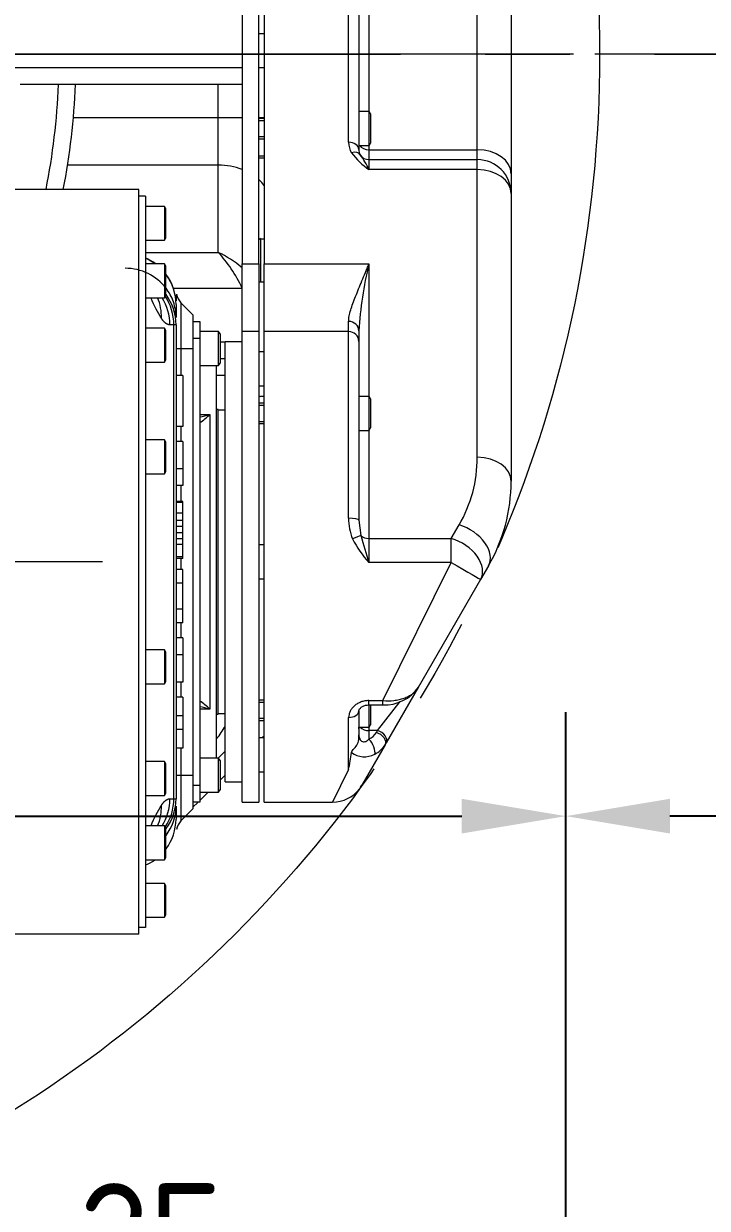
# Model space of a CAD drawing. Header units: millimetres. Extents: x 10462777 to 22643323, y 453826 to 1389191.
# Drawn here: x 11269330.4 to 11269532.4, y 585969.1 to 586319 of the extents above; entities that cross this region are included whole.
import ezdxf

# ---------------------------------------------------------------- set-up
doc = ezdxf.new("R2010")
doc.units = ezdxf.units.MM
doc.header["$LTSCALE"] = 200
doc.header["$MEASUREMENT"] = 0
doc.header["$PDMODE"] = 35
doc.header["$PDSIZE"] = -5
doc.linetypes.add('CENTER', pattern=[2, 1.25, -0.25, 0.25, -0.25])
doc.linetypes.add('CENTER2', pattern=[1.125, 0.75, -0.125, 0.125, -0.125])
doc.layers.get('DEFPOINTS').update_dxf_attribs({"linetype": 'CONTINUOUS'})
doc.layers.add('1', color=1, linetype='CENTER')
doc.layers.add('DV1_DEFAULT', color=7, linetype='CONTINUOUS')
doc.layers.add('LAYOUT', color=8, linetype='CONTINUOUS', lineweight=25)
doc.styles.add('iso-1', font='isocp.shx')
doc.styles.get("Standard").update_dxf_attribs({"font": 'SYMBOL'})
doc.dimstyles.get("Standard").update_dxf_attribs({"dimtxt": 1, "dimasz": 0.18, "dimexe": 0.18, "dimexo": 0.0625, "dimgap": 0.5, "dimtad": 1, "dimzin": 0, "dimdsep": 46, "dimtxsty": 'Standard', "dimcen": 0.09, "dimadec": 0, "dimazin": 0, "dimtfac": 1, "dimtofl": 0, "dimtmove": 2, "dimatfit": 3, "dimfxl": 1, "dimtolj": 1, "dimtzin": 0, "dimarcsym": 0})

# ---------------------------------------------------------------- blocks, each defined once
blk = doc.blocks.new('*D404')
at = {"layer": '1', "color": 152, "linetype": 'Continuous', "lineweight": -2, "transparency": 16777216}
for p, q in [((11268255.86, 585719.6), (11268255.86, 586115.66)), ((11269490.57, 585081.9), (11269490.57, 586115.66))]:
    blk.add_line(p, q, dxfattribs=at)
at = {"layer": '1', "color": 27, "linetype": 'Continuous', "lineweight": -2, "transparency": 16777216}
blk.add_line((11268286.6, 586084.92), (11269459.82, 586084.92), dxfattribs=at)
at = {"layer": '1', "color": 27, "linetype": 'Continuous', "transparency": 16777216}
for points in [[(11268286.6, 586090.04), (11268286.6, 586079.79), (11268255.86, 586084.92)], [(11269459.82, 586090.04), (11269459.82, 586079.79), (11269490.57, 586084.92)]]:
    blk.add_solid(points, dxfattribs=at)
at = {"layer": 'DEFPOINTS', "color": 0, "linetype": 'Continuous', "transparency": 16777216}
for p in [(11269490.57, 586084.92), (11268255.86, 585704.23), (11269490.57, 585066.53)]:
    blk.add_point(p, dxfattribs=at)
at = {"layer": '1', "color": 23, "linetype": 'Continuous', "lineweight": -3, "transparency": 16777216, "insert": (11268873.21, 586118.81), "char_height": 33.894, "attachment_point": 5, "style": 'iso-1'}
blk.add_mtext('\\A1;\\C23;1275', dxfattribs=at)
blk = doc.blocks.new('*D409')
at = {"layer": '1', "color": 152, "linetype": 'Continuous', "lineweight": -2, "transparency": 16777216}
for p, q in [((11269466.36, 585719.6), (11269466.36, 585956.41)), ((11269490.57, 585081.9), (11269490.57, 585956.41))]:
    blk.add_line(p, q, dxfattribs=at)
at = {"layer": '1', "color": 27, "linetype": 'Continuous', "lineweight": -2, "transparency": 16777216}
for p, q in [((11269435.61, 585925.66), (11269331.42, 585925.66)), ((11269490.57, 585925.66), (11269466.36, 585925.66)), ((11269521.32, 585925.66), (11269552.06, 585925.66))]:
    blk.add_line(p, q, dxfattribs=at)
at = {"layer": '1', "color": 27, "linetype": 'Continuous', "transparency": 16777216}
for points in [[(11269435.61, 585930.79), (11269435.61, 585920.54), (11269466.36, 585925.66)], [(11269521.32, 585930.79), (11269521.32, 585920.54), (11269490.57, 585925.66)]]:
    blk.add_solid(points, dxfattribs=at)
at = {"layer": 'DEFPOINTS', "color": 0, "linetype": 'Continuous', "transparency": 16777216}
for p in [(11269490.57, 585925.66), (11269466.36, 585704.23), (11269490.57, 585066.53)]:
    blk.add_point(p, dxfattribs=at)
at = {"layer": '1', "color": 23, "linetype": 'Continuous', "lineweight": -3, "transparency": 16777216, "insert": (11269368.14, 585959.56), "char_height": 33.894, "attachment_point": 5, "style": 'iso-1'}
blk.add_mtext('\\A1;\\C23;25', dxfattribs=at)
blk = doc.blocks.new('*D410')
at = {"layer": '1', "color": 152, "linetype": 'Continuous', "lineweight": -2, "transparency": 16777216}
for p, q in [((11269490.57, 585081.9), (11269490.57, 586115.66)), ((11269853.72, 585719.6), (11269853.72, 586115.66))]:
    blk.add_line(p, q, dxfattribs=at)
at = {"layer": '1', "color": 27, "linetype": 'Continuous', "lineweight": -2, "transparency": 16777216}
blk.add_line((11269822.97, 586084.92), (11269521.32, 586084.92), dxfattribs=at)
at = {"layer": '1', "color": 27, "linetype": 'Continuous', "transparency": 16777216}
for points in [[(11269521.32, 586090.04), (11269521.32, 586079.79), (11269490.57, 586084.92)], [(11269822.97, 586090.04), (11269822.97, 586079.79), (11269853.72, 586084.92)]]:
    blk.add_solid(points, dxfattribs=at)
at = {"layer": 'DEFPOINTS', "color": 0, "linetype": 'Continuous', "transparency": 16777216}
for p in [(11269490.57, 586084.92), (11269853.72, 585704.23), (11269490.57, 585066.53)]:
    blk.add_point(p, dxfattribs=at)
at = {"layer": '1', "color": 23, "linetype": 'Continuous', "lineweight": -3, "transparency": 16777216, "insert": (11269672.14, 586118.81), "char_height": 33.894, "attachment_point": 5, "style": 'iso-1'}
blk.add_mtext('\\A1;\\C23;375', dxfattribs=at)
blk = doc.blocks.new('r710ic')
at = {"layer": 'DV1_DEFAULT', "color": 1, "linetype": 'CENTER2', "lineweight": 0}
for p, q in [((272041.37, 102141.44), (272041.37, 106426.45)), ((272041.37, 106323.81), (272041.37, 102038.81))]:
    blk.add_line(p, q, dxfattribs=at)
at = {"layer": 'DV1_DEFAULT', "color": 7, "linetype": 'CENTER2', "lineweight": 0}
for p, q in [((272041.37, 104592.6), (272041.37, 103886.38)), ((272191.37, 104453.37), (272191.37, 104059.93))]:
    blk.add_line(p, q, dxfattribs=at)
at = {"layer": 'DV1_DEFAULT', "color": 7, "linetype": 'Continuous', "lineweight": 0}
for p, q in [((272017.53, 104574.13), (272076.72, 104574.13)), ((272076.72, 104574.13), (272082.57, 104574.13)), ((272082.57, 104574.13), (272167.56, 104574.13)), ((272192.56, 104567.43), (272196.56, 104565.12)), ((272196.56, 104565.12), (272228.47, 104546.7)), ((272069.65, 104564.13), (272010.45, 104564.13)), ((272072.57, 104564.13), (272069.65, 104564.13)), ((272069.65, 104532.13), (272069.65, 104564.13)), ((272075.5, 104564.13), (272072.57, 104564.13)), ((272072.57, 104532.13), (272072.57, 104564.13)), ((272160.49, 104564.13), (272075.5, 104564.13)), ((272075.5, 104564.13), (272075.5, 104532.13)), ((272184.49, 104556.46), (272180.49, 104558.77)), ((272191.59, 104556.46), (272184.49, 104556.46)), ((272184.49, 104532.13), (272184.49, 104556.46)), ((272232.36, 104536.24), (272191.59, 104556.46)), ((272191.59, 104556.46), (272191.59, 104532.13)), ((272228.28, 104546.81), (272244.84, 104537.25)), ((272228.6, 104546.62), (272228.47, 104546.7)), ((272241.22, 104534.65), (272232.63, 104541.36)), ((272244.84, 104537.25), (272245.41, 104536.92)), ((272232.36, 104532.13), (272232.36, 104536.24)), ((272233.63, 104536.24), (272232.36, 104536.24)), ((272233.63, 104532.13), (272233.63, 104536.24)), ((272241.79, 104534.32), (272241.22, 104534.65)), ((272241.22, 104534.65), (272241.22, 104532.13)), ((272245.41, 104536.92), (272257.37, 104530.02)), ((271979.8, 104532.13), (272058.38, 104532.13)), ((272059.07, 104532.63), (272058.38, 104532.23)), ((272058.38, 104532.23), (272058.38, 104529.13)), ((272068.38, 104532.23), (272058.38, 104532.23)), ((272059.07, 104532.63), (272067.69, 104532.63)), ((272068.38, 104532.23), (272067.69, 104532.63)), ((272068.38, 104529.13), (272068.38, 104532.23)), ((272068.38, 104532.13), (272069.65, 104532.13)), ((272069.65, 104532.13), (272072.57, 104532.13)), ((272072.57, 104532.13), (272075.5, 104532.13)), ((272103.33, 104532.13), (272142.53, 104532.13)), ((272103.33, 104501.13), (272103.33, 104532.13)), ((272143.22, 104532.63), (272142.53, 104532.23)), ((272142.53, 104532.23), (272142.53, 104529.13)), ((272152.53, 104532.23), (272142.53, 104532.23)), ((272143.22, 104532.63), (272151.83, 104532.63)), ((272152.53, 104532.23), (272151.83, 104532.63)), ((272152.53, 104529.13), (272152.53, 104532.23)), ((272152.53, 104532.13), (272184.49, 104532.13)), ((272184.49, 104532.13), (272191.59, 104532.13)), ((272233.63, 104532.13), (272232.36, 104532.13)), ((272233.63, 104532.63), (272239.52, 104532.63)), ((272240.21, 104532.23), (272233.63, 104532.23)), ((272240.21, 104532.23), (272239.52, 104532.63)), ((272240.21, 104529.13), (272240.21, 104532.23)), ((272240.21, 104532.13), (272241.22, 104532.13)), ((272241.22, 104532.13), (272243.78, 104532.13)), ((271984.97, 104529.13), (272069.57, 104529.13)), ((272123.12, 104529.13), (272126.25, 104529.13)), ((272126.25, 104529.13), (272179.05, 104529.13)), ((272179.05, 104529.13), (272183.62, 104529.71)), ((272235.4, 104529.13), (272242.51, 104529.13)), ((272240.71, 104529.13), (272240.21, 104529.13)), ((272242.51, 104529.13), (272242.57, 104529.13)), ((272067.45, 104526.13), (271982.85, 104526.13)), ((272123.38, 104526.13), (272120.36, 104526.13)), ((272178.5, 104526.13), (272123.38, 104526.13)), ((272123.38, 104526.13), (272123.38, 104501.13)), ((272252.74, 104526.13), (272237.35, 104526.13)), ((272252.74, 104526.13), (272262.37, 104521.35)), ((272262.37, 104501.13), (272262.37, 104521.35)), ((271982.85, 104501.13), (272103.33, 104501.13)), ((272103.33, 104499.63), (271982.85, 104499.63)), ((272035.37, 104501.13), (272035.37, 104499.63)), ((272045.37, 104499.63), (272045.37, 104501.13)), ((272060.08, 104499.63), (272060.08, 104501.13)), ((272060.38, 104501.13), (272060.38, 104499.63)), ((272061, 104499.63), (272061, 104501.13)), ((272065.77, 104499.63), (272065.77, 104501.13)), ((272066.38, 104499.63), (272066.38, 104501.13)), ((272071.42, 104499.63), (272071.42, 104501.13)), ((272072.04, 104499.63), (272072.04, 104501.13)), ((272095.91, 104500.13), (272095.91, 104501.13)), ((272095.91, 104500.13), (272108.64, 104500.13)), ((272123.38, 104501.13), (272103.33, 104501.13)), ((272103.33, 104499.63), (272123.38, 104499.63)), ((272103.33, 104494.63), (272103.33, 104499.63)), ((272108.64, 104500.13), (272108.64, 104501.13)), ((272262.37, 104501.13), (272123.38, 104501.13)), ((272123.38, 104499.63), (272123.38, 104494.63)), ((272123.38, 104499.63), (272262.37, 104499.63)), ((272129.37, 104501.13), (272129.37, 104499.63)), ((272139.37, 104499.63), (272139.37, 104501.13)), ((272142.58, 104501.13), (272142.58, 104500.13)), ((272144.53, 104501.13), (272144.53, 104499.63)), ((272145.14, 104499.63), (272145.14, 104501.13)), ((272149.91, 104499.63), (272149.91, 104501.13)), ((272150.53, 104499.63), (272150.53, 104501.13)), ((272186.37, 104501.13), (272186.37, 104499.63)), ((272196.37, 104499.63), (272196.37, 104501.13)), ((272232.21, 104501.13), (272232.21, 104499.63)), ((272232.82, 104499.63), (272232.82, 104501.13)), ((272237.59, 104499.63), (272237.59, 104501.13)), ((272238.21, 104499.63), (272238.21, 104501.13)), ((272242.87, 104501.13), (272243.37, 104500.63)), ((272243.37, 104501.13), (272243.37, 104499.63)), ((272253.37, 104499.63), (272253.37, 104501.13)), ((272262.37, 104494.63), (272262.37, 104499.63)), ((271982.85, 104494.63), (272103.33, 104494.63)), ((272045.37, 104424.13), (272045.37, 104494.63)), ((272050.37, 104494.63), (272050.37, 104429.13)), ((272060.08, 104487.63), (272060.08, 104494.63)), ((272123.38, 104494.63), (272103.33, 104494.63)), ((272110.58, 104494.63), (272110.58, 104474.3)), ((272262.37, 104494.63), (272123.38, 104494.63)), ((272126.37, 104494.63), (272126.37, 104489.63)), ((272256.37, 104489.63), (272256.37, 104494.63)), ((272124.06, 104488.13), (272123.37, 104487.73)), ((272124.06, 104488.13), (272132.68, 104488.13)), ((272126.37, 104488.13), (272126.37, 104489.63)), ((272256.37, 104489.63), (272126.37, 104489.63)), ((272131.37, 104489.63), (272131.37, 104488.13)), ((272133.37, 104487.73), (272132.68, 104488.13)), ((272136.37, 104489.63), (272136.37, 104487.13)), ((272146.57, 104489.63), (272146.57, 104487.63)), ((272236.17, 104487.63), (272236.17, 104489.63)), ((272249.37, 104487.56), (272247.3, 104489.63)), ((272250.06, 104488.13), (272249.37, 104487.73)), ((272250.06, 104488.13), (272258.68, 104488.13)), ((272254.37, 104489.63), (272255.87, 104488.13)), ((272259.37, 104487.73), (272258.68, 104488.13)), ((272060.08, 104487.63), (272050.37, 104487.63)), ((272074.23, 104487.63), (272060.08, 104487.63)), ((272060.08, 104444.8), (272060.08, 104487.63)), ((272099.97, 104487.63), (272074.23, 104487.63)), ((272074.23, 104487.63), (272074.23, 104443.08)), ((272099.97, 104466.13), (272099.97, 104487.63)), ((272123.37, 104487.73), (272123.37, 104482.13)), ((272133.37, 104487.73), (272123.37, 104487.73)), ((272133.37, 104482.13), (272133.37, 104487.73)), ((272249.37, 104487.13), (272133.37, 104487.13)), ((272236.37, 104487.63), (272146.37, 104487.63)), ((272146.37, 104487.63), (272146.37, 104487.13)), ((272147.82, 104482.13), (272147.82, 104485.13)), ((272147.82, 104485.13), (272234.91, 104485.13)), ((272234.91, 104485.13), (272234.91, 104482.13)), ((272236.37, 104487.13), (272236.37, 104487.63)), ((272249.37, 104487.73), (272249.37, 104482.13)), ((272259.37, 104487.73), (272249.37, 104487.73)), ((272259.37, 104482.13), (272259.37, 104487.73)), ((272259.37, 104484.63), (272261.87, 104482.13)), ((272120.37, 104480.13), (272120.37, 104482.13)), ((272120.37, 104482.13), (272125.37, 104482.13)), ((272125.37, 104482.13), (272125.37, 104480.13)), ((272125.37, 104482.13), (272257.37, 104482.13)), ((272257.37, 104480.13), (272257.37, 104482.13)), ((272257.37, 104482.13), (272262.37, 104482.13)), ((272262.37, 104482.13), (272262.37, 104480.13)), ((272262.37, 104481.63), (272263.87, 104480.13)), ((272114.83, 104476.59), (272118.37, 104480.13)), ((272118.37, 104480.13), (272128.37, 104480.13)), ((272128.37, 104476.59), (272128.37, 104480.13)), ((272128.37, 104480.13), (272254.37, 104480.13)), ((272254.37, 104476.59), (272254.37, 104480.13)), ((272254.37, 104480.13), (272264.37, 104480.13)), ((272267.9, 104476.59), (272264.37, 104480.13)), ((272114.83, 104476.59), (272128.37, 104476.59)), ((272115.37, 104475.13), (272119.15, 104475.13)), ((272121.37, 104475.13), (272121.37, 104474.5)), ((272121.37, 104475.13), (272261.37, 104475.13)), ((272121.37, 104474.5), (272121.37, 104473.33)), ((272261.37, 104474.5), (272121.37, 104474.5)), ((272128.37, 104475.13), (272128.37, 104476.59)), ((272128.37, 104476.59), (272136.37, 104476.59)), ((272136.37, 104477.13), (272136.37, 104475.13)), ((272136.37, 104477.13), (272151.37, 104477.13)), ((272151.37, 104477.13), (272151.37, 104475.13)), ((272151.37, 104476.59), (272155.87, 104476.59)), ((272155.87, 104477.13), (272155.87, 104475.13)), ((272155.87, 104477.13), (272163.87, 104477.13)), ((272163.87, 104477.13), (272163.87, 104475.13)), ((272163.87, 104477.13), (272168.87, 104477.13)), ((272168.87, 104477.13), (272168.87, 104475.13)), ((272168.87, 104476.59), (272173.57, 104476.59)), ((272173.57, 104477.13), (272173.57, 104475.13)), ((272173.82, 104477.13), (272173.57, 104477.13)), ((272173.82, 104477.13), (272173.82, 104475.13)), ((272173.84, 104477.13), (272173.82, 104477.13)), ((272173.84, 104477.13), (272173.84, 104475.13)), ((272177.02, 104477.13), (272173.84, 104477.13)), ((272177.02, 104477.13), (272177.02, 104475.13)), ((272179.16, 104477.13), (272177.02, 104477.13)), ((272179.16, 104477.13), (272179.16, 104475.13)), ((272180.98, 104477.13), (272179.16, 104477.13)), ((272180.98, 104477.13), (272180.98, 104475.13)), ((272182.81, 104477.13), (272180.98, 104477.13)), ((272182.81, 104477.13), (272182.81, 104475.13)), ((272184.62, 104477.13), (272182.81, 104477.13)), ((272184.62, 104477.13), (272184.62, 104475.13)), ((272186.3, 104477.13), (272184.62, 104477.13)), ((272186.3, 104477.13), (272186.3, 104475.13)), ((272189.9, 104477.13), (272186.3, 104477.13)), ((272189.9, 104477.13), (272189.9, 104475.13)), ((272189.92, 104477.13), (272189.9, 104477.13)), ((272189.92, 104477.13), (272189.92, 104475.13)), ((272190.35, 104477.13), (272189.92, 104477.13)), ((272190.35, 104477.13), (272190.35, 104475.13)), ((272190.37, 104477.13), (272190.35, 104477.13)), ((272190.37, 104477.13), (272190.37, 104475.13)), ((272190.37, 104476.59), (272193.62, 104476.59)), ((272197.67, 104477.13), (272193.62, 104477.13)), ((272193.62, 104477.13), (272193.62, 104475.13)), ((272197.67, 104477.13), (272197.67, 104475.13)), ((272197.67, 104477.13), (272197.67, 104475.13)), ((272205.32, 104477.13), (272197.67, 104477.13)), ((272205.32, 104477.13), (272205.32, 104475.13)), ((272209.37, 104477.13), (272205.32, 104477.13)), ((272205.32, 104477.13), (272205.32, 104475.13)), ((272209.37, 104477.13), (272209.37, 104475.13)), ((272209.37, 104476.59), (272213.87, 104476.59)), ((272213.87, 104477.13), (272213.87, 104475.13)), ((272213.87, 104477.13), (272218.87, 104477.13)), ((272218.87, 104477.13), (272226.87, 104477.13)), ((272218.87, 104477.13), (272218.87, 104475.13)), ((272226.87, 104477.13), (272226.87, 104475.13)), ((272226.87, 104476.59), (272231.37, 104476.59)), ((272231.37, 104477.13), (272231.37, 104475.13)), ((272231.37, 104477.13), (272236.87, 104477.13)), ((272236.87, 104477.13), (272236.87, 104475.13)), ((272236.87, 104477.13), (272240.87, 104477.13)), ((272240.87, 104477.13), (272240.87, 104475.13)), ((272240.87, 104477.13), (272246.37, 104477.13)), ((272246.37, 104477.13), (272246.37, 104475.13)), ((272246.37, 104476.59), (272254.37, 104476.59)), ((272254.37, 104475.13), (272254.37, 104476.59)), ((272254.37, 104476.59), (272267.9, 104476.59)), ((272261.37, 104474.5), (272261.37, 104475.13)), ((272261.37, 104473.33), (272261.37, 104474.5)), ((272261.9, 104475.03), (272261.8, 104475.13)), ((272263.58, 104475.13), (272267.37, 104475.13)), ((272087.06, 104472.13), (272086.37, 104471.73)), ((272086.37, 104471.73), (272096.37, 104471.73)), ((272086.37, 104471.73), (272086.37, 104466.13)), ((272095.68, 104472.13), (272087.06, 104472.13)), ((272096.37, 104471.73), (272095.68, 104472.13)), ((272096.37, 104466.13), (272096.37, 104471.73)), ((272104.06, 104472.13), (272103.37, 104471.73)), ((272103.37, 104471.73), (272103.37, 104466.13)), ((272103.37, 104471.73), (272113.37, 104471.73)), ((272112.68, 104472.13), (272104.06, 104472.13)), ((272113.37, 104471.73), (272112.68, 104472.13)), ((272113.37, 104466.13), (272113.37, 104471.73)), ((272123.06, 104472.13), (272122.37, 104471.73)), ((272122.37, 104471.73), (272122.37, 104466.13)), ((272122.37, 104471.73), (272132.37, 104471.73)), ((272131.68, 104472.13), (272123.06, 104472.13)), ((272132.37, 104471.73), (272131.68, 104472.13)), ((272132.37, 104466.13), (272132.37, 104471.73)), ((272156.06, 104472.13), (272155.37, 104471.73)), ((272155.37, 104471.73), (272155.37, 104466.13)), ((272155.37, 104471.73), (272165.37, 104471.73)), ((272164.68, 104472.13), (272156.06, 104472.13)), ((272165.37, 104471.73), (272164.68, 104472.13)), ((272165.37, 104466.13), (272165.37, 104471.73)), ((272218.06, 104472.13), (272217.37, 104471.73)), ((272217.37, 104471.73), (272227.37, 104471.73)), ((272217.37, 104471.73), (272217.37, 104466.13)), ((272226.68, 104472.13), (272218.06, 104472.13)), ((272227.37, 104471.73), (272226.68, 104472.13)), ((272227.37, 104466.13), (272227.37, 104471.73)), ((272251.06, 104472.13), (272250.37, 104471.73)), ((272250.37, 104471.73), (272250.37, 104466.13)), ((272250.37, 104471.73), (272260.37, 104471.73)), ((272259.68, 104472.13), (272251.06, 104472.13)), ((272260.37, 104471.73), (272259.68, 104472.13)), ((272260.37, 104466.13), (272260.37, 104471.73)), ((272270.06, 104472.13), (272269.37, 104471.73)), ((272269.37, 104471.73), (272269.37, 104466.13)), ((272269.37, 104471.73), (272279.37, 104471.73)), ((272278.68, 104472.13), (272270.06, 104472.13)), ((272279.37, 104471.73), (272278.68, 104472.13)), ((272279.37, 104466.13), (272279.37, 104471.73)), ((272287.06, 104472.13), (272286.37, 104471.73)), ((272286.37, 104471.73), (272286.37, 104466.13)), ((272286.37, 104471.73), (272296.37, 104471.73)), ((272295.68, 104472.13), (272287.06, 104472.13)), ((272296.37, 104471.73), (272295.68, 104472.13)), ((272296.37, 104466.13), (272296.37, 104471.73)), ((272301.37, 104464.13), (272081.37, 104464.13)), ((272081.37, 104464.13), (272081.37, 104382.93)), ((272083.37, 104466.13), (272083.37, 104464.13)), ((272083.37, 104466.13), (272299.37, 104466.13)), ((272299.37, 104466.13), (272299.37, 104464.13)), ((272301.37, 104464.13), (272301.37, 104382.93))]:
    blk.add_line(p, q, dxfattribs=at)
at = {"layer": 'DV1_DEFAULT', "color": 3, "linetype": 'CENTER2', "lineweight": 0}
blk.add_circle((272041.37, 104232.63), 367.64, dxfattribs=at)
at = {"layer": 'DV1_DEFAULT', "color": 7, "linetype": 'Continuous', "lineweight": 0}
for centre, radius, start, end in [((272082.57, 104564.13), 10, 90, 180), ((272167.56, 104524.13), 50, 60, 90), ((272160.49, 104524.13), 40, 60, 90), ((272221.81, 104536.91), 11.81, 356.736, 56.318), ((272239.03, 104529.82), 5.28, 25.952, 58.5341), ((272241.56, 104530.68), 7.33, 25.4274, 58.3545), ((272242.42, 104530.76), 6.53, 324.4292, 28.022), ((272058.48, 104543.58), 20.51, 306.0501, 326.0749), ((272086.1, 104509.04), 25.4, 114.6601, 126.1292), ((272069.57, 104532.13), 3, 301.1146, 0), ((272130.26, 104642.94), 114.04, 256.3449, 266.4132), ((272116.8, 104763.93), 243.57, 285.9206, 287.8806), ((272170.35, 104555.35), 31.47, 296.8805, 312.4363), ((272252.37, 104521.36), 10, 55.9672, 60), ((272252.37, 104521.36), 10, 55.9673, 60), ((272067.45, 104532.13), 6, 270, 301.1146), ((272069.57, 104532.13), 3, 270, 301.1146), ((272178.79, 104541.16), 15.04, 268.8951, 292.6409), ((272174.88, 104072.6), 460.16, 80.2579, 80.891), ((272252.37, 104521.35), 10, 0.013, 53.063), ((272231.37, 104472.63), 19, 49.7434, 63.4746), ((272134.03, 104471.42), 19.44, 33.4703, 44.8286), ((272110.71, 104474.24), 38.67, 11.7682, 16.3499), ((272248.7, 104471.42), 19.44, 135.1714, 146.5297), ((272272.02, 104474.24), 38.67, 163.6501, 168.2316), ((272115.37, 104460.13), 15, 90, 126.3368), ((272115.45, 104460.22), 14.91, 90.3169, 126.2939), ((272111.3, 104480.13), 5, 281.7448, 315), ((272115.86, 104534.1), 58.98, 266.5523, 268.4543), ((272121.37, 104460.13), 15, 90, 126.5362), ((272261.37, 104460.13), 15, 54.0239, 90), ((272267.27, 104460.21), 14.92, 53.5112, 89.6407), ((272271.44, 104480.13), 5, 225, 258.2552), ((272115.37, 104460.13), 15, 143.9235, 156.0742), ((272115.45, 104460.22), 14.91, 144.7891, 156.3568), ((272267.27, 104460.21), 14.92, 23.7526, 35.134), ((272041.37, 104232.63), 213, 79.176, 87.5783), ((272041.37, 104232.63), 208, 78.9125, 87.5201)]:
    blk.add_arc(centre, radius, start, end, dxfattribs=at)
for centre, major_axis, ratio, start_param, end_param in [((272076.72, 104564.13), (0, 10), 0.707107, 0, 1.570796), ((272082.57, 104564.13), (0, 10), 0.707107, 0, 1.570796), ((272167.56, 104564.13), (0, 10), 0.707107, 0, 1.570796), ((272187.56, 104558.77), (5, 8.66), 0.654654, 0, 1.932163), ((272191.56, 104556.46), (5, 8.66), 0.654654, 0, 1.932163), ((272191.56, 104556.46), (5, 8.66), 0.002677, 4.713934, 6.283185), ((272243.34, 104534.65), (-1.5, -2.6), 0.654654, 3.141593, 5.073756), ((272243.91, 104534.32), (-1.5, -2.6), 0.654654, 3.141593, 5.073756), ((272245.9, 104532.13), (-2.66, -1.4), 0.421896, 3.499226, 5.388653), ((272067.52, 104532.13), (0, 3), 0.707107, 3.557917, 4.712389), ((272182.36, 104532.13), (0, 3), 0.707107, 3.772753, 4.712389), ((272239.1, 104532.13), (0, -3), 0.707107, 0.551176, 1.570796), ((272069.57, 104526.13), (0, 3), 0.707107, 0, 1.570796), ((272072.67, 104526.99), (-1.55, 2.57), 0.65035, 0, 1.196736), ((272123.12, 104526.13), (0, -3), 0.919953, 3.141593, 4.712389), ((272126.25, 104526.13), (0, -3), 0.95763, 3.141593, 4.712389), ((272179.05, 104526.13), (0, -3), 0.1812, 3.141593, 4.712389), ((272184.87, 104527.28), (-1.27, 2.72), 0.086679, 0.432154, 1.530323), ((272235.4, 104526.13), (0, -3), 0.647598, 1.570796, 3.141593), ((272084.83, 104487.63), (0, -15), 0.707107, 3.592619, 3.785094), ((272096.26, 104500.13), (0, -0.5), 0.707107, 4.712389, 6.283185), ((272108.99, 104500.13), (0, -0.5), 0.707107, 4.712389, 6.283185), ((272142.22, 104500.13), (0, 0.5), 0.707107, 3.141593, 4.712389), ((272084.83, 104487.63), (0, -15), 0.707107, 4.226871, 4.712389), ((272110.58, 104487.63), (14.67, 8.38), 0.371366, 1.361684, 2.147082), ((272110.58, 104487.63), (-10.45, -13.97), 0.522795, 4.599581, 5.085099), ((272121.37, 104459.69), (15, 0), 0.987441, 1.570796, 2.173527), ((272261.37, 104459.69), (-15, 0), 0.987441, 4.118632, 4.712389), ((272263.58, 104460.13), (0, 15), 0.965926, 5.645508, 6.283185), ((272119.15, 104460.13), (0, 15), 0.965926, 0.637678, 1.570796), ((272119.43, 104456), (8.09, -12.63), 0.958662, 2.552946, 2.983765), ((272121.37, 104458.52), (15, 0), 0.987441, 1.570796, 2.134252), ((272261.37, 104458.52), (-15, 0), 0.987441, 4.148934, 4.712389), ((272263.31, 104456), (-8.09, -12.63), 0.958662, 3.29942, 3.730239)]:
    blk.add_ellipse(centre, major_axis=major_axis, ratio=ratio, start_param=start_param, end_param=end_param, dxfattribs=at)
at = {"layer": 'DV1_DEFAULT', "color": 7, "linetype": 'CENTER2', "lineweight": 0}
blk.add_ellipse((272119.15, 104460.13), major_axis=(0, 15), ratio=0.965926, start_param=0, end_param=0.637678, dxfattribs=at)
at = {"layer": 'DV1_DEFAULT', "color": 7, "linetype": 'Continuous', "lineweight": 0}
for points, degree, knots in [([(272232.36, 104536.24), (272232.46, 104537.35), (272232.45, 104538.44), (272232.29, 104539.77), (272232.25, 104540.03), (272232.16, 104540.55), (272232.11, 104540.8), (272231.94, 104541.55), (272231.8, 104542.03), (272231.47, 104542.95), (272231.28, 104543.39), (272230.85, 104544.21), (272230.62, 104544.59), (272230.24, 104545.12), (272230.1, 104545.28), (272229.83, 104545.6), (272229.69, 104545.75), (272229.24, 104546.17), (272228.93, 104546.42), (272228.6, 104546.62)], 3, [0, 0, 0, 0, 0.25, 0.25, 0.3125, 0.3125, 0.375, 0.375, 0.5, 0.5, 0.625, 0.625, 0.75, 0.75, 0.8125, 0.8125, 0.875, 0.875, 1, 1, 1, 1]), ([(272120.36, 104526.13), (272119.85, 104526.13), (272119.31, 104526.19), (272118.17, 104526.41), (272117.58, 104526.56), (272116.34, 104526.93), (272115.7, 104527.15), (272114.36, 104527.64), (272113.66, 104527.9), (272111.52, 104528.76), (272110.01, 104529.39), (272107.61, 104530.39), (272106.78, 104530.73), (272105.52, 104531.25), (272105.09, 104531.43), (272104.44, 104531.69), (272104.22, 104531.78), (272103.78, 104531.95), (272103.56, 104532.04), (272103.33, 104532.13)], 3, [0, 0, 0, 0, 0.125, 0.125, 0.25, 0.25, 0.375, 0.375, 0.5, 0.5, 0.75, 0.75, 0.875, 0.875, 0.9375, 0.9375, 0.96875, 0.96875, 1, 1, 1, 1]), ([(272232.36, 104532.13), (272232.36, 104531.72), (272232.39, 104531.32), (272232.53, 104530.54), (272232.64, 104530.15), (272232.91, 104529.42), (272233.07, 104529.07), (272233.35, 104528.58), (272233.46, 104528.42), (272233.67, 104528.12), (272233.79, 104527.97), (272234.02, 104527.7), (272234.14, 104527.57), (272234.4, 104527.33), (272234.53, 104527.21), (272234.94, 104526.89), (272235.22, 104526.71), (272235.81, 104526.42), (272236.12, 104526.31), (272236.73, 104526.17), (272237.04, 104526.13), (272237.35, 104526.13)], 3, [0, 0, 0, 0, 0.125, 0.125, 0.25, 0.25, 0.375, 0.375, 0.4375, 0.4375, 0.5, 0.5, 0.5625, 0.5625, 0.625, 0.625, 0.75, 0.75, 0.875, 0.875, 1, 1, 1, 1]), ([(272235.4, 104529.13), (272235.3, 104529.13), (272235.14, 104529.15), (272234.59, 104529.51), (272234.08, 104530.18), (272233.7, 104531.11), (272233.65, 104531.77), (272233.63, 104532.13)], 3, [0, 0, 0, 0, 0.242703, 0.450066, 0.636734, 0.827112, 1, 1, 1, 1]), ([(272242.57, 104529.13), (272242.75, 104529.13), (272242.94, 104529.15), (272243.32, 104529.25), (272243.5, 104529.32), (272243.85, 104529.5), (272244, 104529.62), (272244.27, 104529.89), (272244.37, 104530.05), (272244.51, 104530.39), (272244.53, 104530.57), (272244.52, 104530.92), (272244.47, 104531.1), (272244.34, 104531.42), (272244.25, 104531.58), (272244.03, 104531.87), (272243.91, 104532), (272243.78, 104532.13)], 3, [0, 0, 0, 0, 0.125, 0.125, 0.25, 0.25, 0.375, 0.375, 0.5, 0.5, 0.625, 0.625, 0.75, 0.75, 0.875, 0.875, 1, 1, 1, 1]), ([(272247.73, 104526.96), (272247.35, 104527.02), (272246.95, 104527.36), (272246.1, 104528.12), (272245.62, 104528.52), (272244.84, 104528.91), (272244.58, 104529), (272244.02, 104529.12), (272243.73, 104529.14), (272243.13, 104529.11), (272242.85, 104529.09), (272242.55, 104529.11), (272242.51, 104529.13), (272242.51, 104529.13)], 3, [0, 0, 0, 0, 0.25, 0.25, 0.5, 0.5, 0.625, 0.625, 0.75, 0.75, 0.875, 0.875, 1, 1, 1, 1]), ([(272121.37, 104473.33), (272121.37, 104472.7), (272120.88, 104472.07), (272120.4, 104471.43), (272119.43, 104470.81)], 2, [0, 0, 0, 0.5, 0.5, 1, 1, 1]), ([(272263.31, 104470.81), (272262.34, 104471.43), (272261.85, 104472.07), (272261.37, 104472.7), (272261.37, 104473.33)], 2, [0, 0, 0, 0.5, 0.5, 1, 1, 1])]:
    blk.add_open_spline(points, degree=degree, knots=knots, dxfattribs=at)
for points in [[(272119.43, 104470.81), (272117.81, 104469.78), (272115.74, 104468.76), (272113.44, 104467.75)], [(272269.31, 104467.75), (272267.01, 104468.76), (272264.93, 104469.77), (272263.31, 104470.81)]]:
    blk.add_open_spline(points, degree=3, dxfattribs=at)
at = {"layer": 'LAYOUT', "color": 3}
blk.add_circle((272041.37, 104232.63), 2050.12, dxfattribs=at)

msp = doc.modelspace()

# ---------------------------------------------------------------- block references
at = {"layer": 'LAYOUT', "color": 2, "rotation": 270}
msp.add_blockref('r710ic', (11164900.28186, 858351.4113, 0), dxfattribs=at)

# ---------------------------------------------------------------- dimensions: what is measured, and where the dimension line sits
at = {"layer": '1', "color": 27, "linetype": 'Continuous', "lineweight": -3}
for base, p1, text, override, picture, middle in [((11269490.56872, 586084.91669), (11268255.85777, 585704.22531), '\\C23;1275', {"dimtxt": 33.894026, "dimasz": 30.746724, "dimexe": 30.746724, "dimexo": 15.373362, "dimgap": 16.947013, "dimtad": 1, "dimtih": 0, "dimdec": 0, "dimzin": 8, "dimtxsty": 'iso-1', "dimsah": 1, "dimclrd": 27, "dimclre": 152, "dimclrt": 23, "dimtm": -0.005, "dimtdec": 3, "dimtofl": 1, "dimtmove": 0}, '*D404', (11268873.21325, 586084.91669)), ((11269490.56872, 586084.91669), (11269853.719, 585704.22531), '\\C23;375', {"dimtxt": 33.894026, "dimasz": 30.746724, "dimexe": 30.746724, "dimexo": 15.373362, "dimgap": 16.947013, "dimtad": 1, "dimtih": 0, "dimdec": 2, "dimzin": 8, "dimtxsty": 'iso-1', "dimsah": 1, "dimclrd": 27, "dimclre": 152, "dimclrt": 23, "dimtm": -0.005, "dimtdec": 3, "dimtofl": 1, "dimtmove": 0}, '*D410', (11269672.14386, 586084.91669)), ((11269490.56872, 585925.66246), (11269466.3587, 585704.22531), '\\C23;25', {"dimtxt": 33.894026, "dimasz": 30.746724, "dimexe": 30.746724, "dimexo": 15.373362, "dimgap": 16.947013, "dimtad": 1, "dimtih": 0, "dimdec": 2, "dimzin": 8, "dimtxsty": 'iso-1', "dimsah": 1, "dimclrd": 27, "dimclre": 152, "dimclrt": 23, "dimtm": -0.005, "dimtdec": 3, "dimtofl": 1, "dimtmove": 0}, '*D409', (11269368.14421, 585925.66246))]:
    dim = msp.add_linear_dim(base=base, p1=p1, p2=(11269490.56872, 585066.52955), text=text, dimstyle='Standard', override=override, dxfattribs=at)
    dim.commit()
    dim.dimension.update_dxf_attribs({"geometry": picture, "text_midpoint": middle, "dimtype": 160})

doc.saveas('drawing.dxf')
